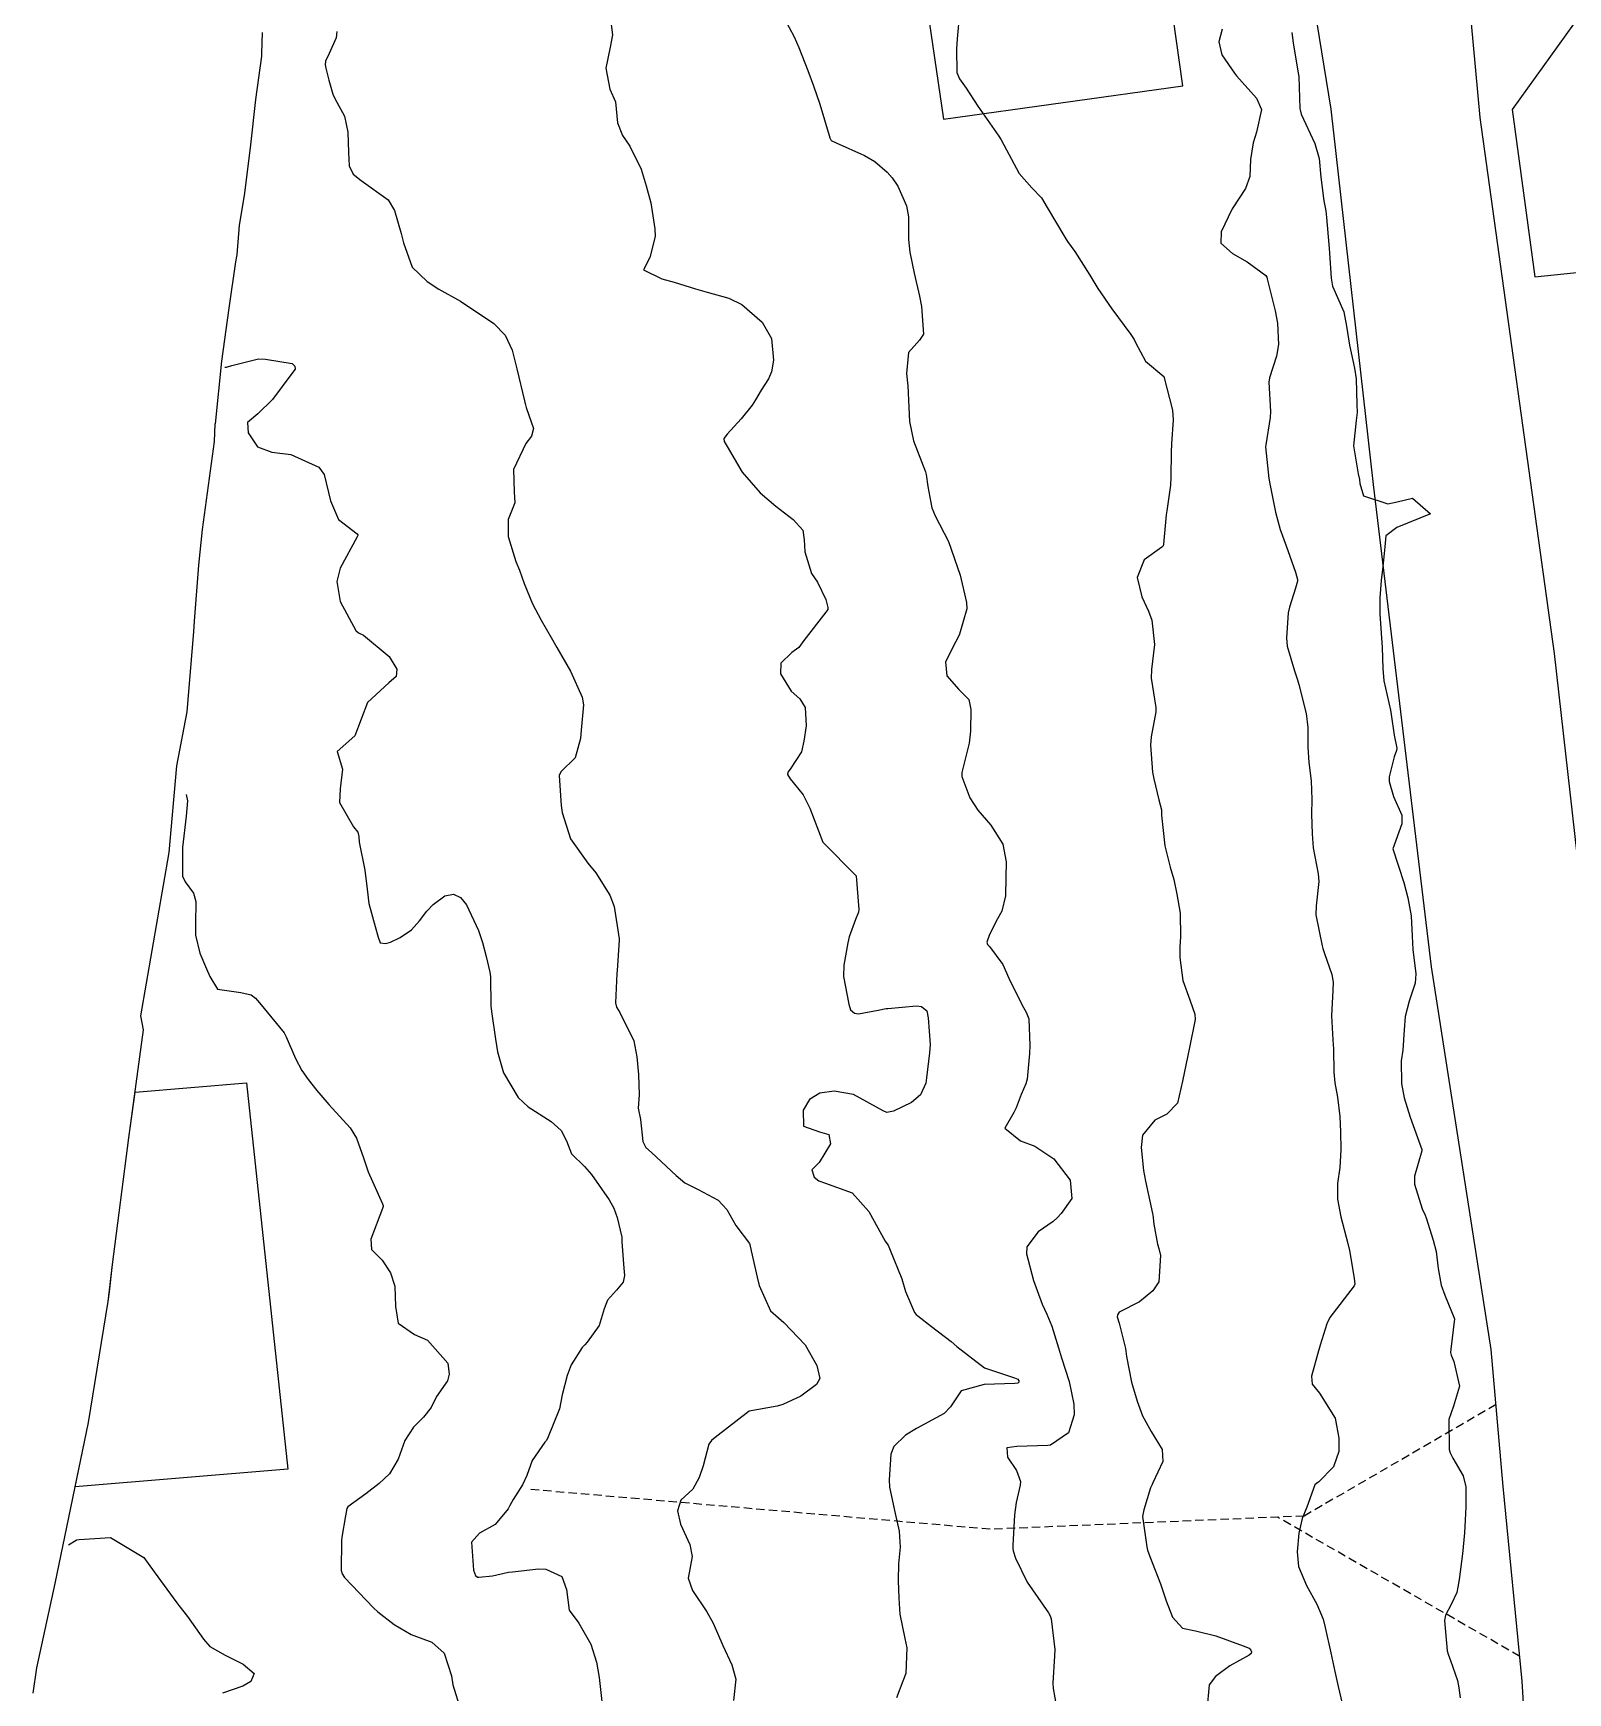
# Model space of a CAD drawing. Header units: metres. Extents: x 292545 to 299085, y 7450245 to 7463078.
# Drawn here: x 296843.2 to 296934.7, y 7453276.1 to 7453375.1 of the extents above; entities that cross this region are included whole.
import ezdxf

# ---------------------------------------------------------------- set-up
doc = ezdxf.new("R2010")
doc.units = ezdxf.units.M
doc.linetypes.add('DASHED', pattern=[0.75, 0.5, -0.25])
for name, color, linetype in [('Area', 45, 'Continuous'), ('Curvas de Nivel 1m', 11, 'Continuous'), ('Curvas de Nivel 5m', 15, 'Continuous'), ('Edificações', 30, 'Continuous'), ('Vias Primárias', 230, 'Continuous'), ('Vias Secundárias', 230, 'DASHED')]:
    doc.layers.add(name, color=color, linetype=linetype)

msp = doc.modelspace()

# ---------------------------------------------------------------- linework, layer by layer
at = {"layer": 'Area'}
msp.add_polyline3d([(296843.216, 7453276.126, 725.479), (296843.432, 7453277.638, 725.669), (296844.523, 7453282.656, 721.289), (296846.506, 7453292.257, 707.939), (296847.687, 7453299.492, 708.188), (296847.764, 7453300.058, 708.148), (296847.952, 7453301.684, 708.048), (296848.926, 7453309.24, 707.698), (296849.794, 7453315.688, 703.084), (296849.634, 7453316.522, 703.155), (296851.329, 7453326.261, 712.718), (296851.78, 7453331.43, 702.598), (296852.398, 7453334.662, 702.798), (296852.798, 7453339.44, 722.936), (296852.839, 7453340.056, 716.646), (296853.1, 7453343.398, 723.877), (296853.304, 7453345.538, 722.167), (296854.032, 7453350.783, 707.918), (296854.071, 7453351.826, 719.392), (296854.091, 7453351.84, 716.932), (296854.458, 7453355.582, 707.598), (296854.899, 7453358.743, 715.998), (296855.308, 7453361.503, 714.716), (296855.38, 7453361.924, 702.675), (296855.518, 7453363.685, 701.868), (296855.824, 7453365.456, 701.268), (296856.17, 7453368.305, 701.198), (296856.494, 7453371.177, 701.108), (296856.85, 7453373.757, 700.977), (296856.855, 7453373.93, 701.006), (296856.89, 7453375.173, 701.017)], dxfattribs=at)
at = {"layer": 'Curvas de Nivel 1m', "flags": 128}
for points, elevation in [([(296888.007, 7453376.027), (296888.61, 7453374.914), (296888.883, 7453374.272), (296889.421, 7453372.904), (296889.75, 7453372.005), (296890.132, 7453370.897), (296890.682, 7453369.025), (296890.722, 7453368.891), (296890.811, 7453368.735), (296891.108, 7453368.588), (296892.803, 7453367.834), (296893.418, 7453367.48), (296894.144, 7453366.85), (296894.445, 7453366.5), (296894.785, 7453366.009), (296895.309, 7453364.835), (296895.414, 7453364.183), (296895.41, 7453362.833), (296895.498, 7453362.07), (296895.755, 7453360.83), (296896.074, 7453359.454), (296896.196, 7453358.825), (296896.32, 7453357.18), (296896.066, 7453356.826), (296895.418, 7453356.08), (296895.305, 7453354.833), (296895.379, 7453354.095), (296895.439, 7453352.832), (296895.481, 7453351.965), (296895.711, 7453350.829), (296896.43, 7453348.976), (296896.474, 7453348.821), (296896.572, 7453348.087), (296896.812, 7453346.817), (296897.016, 7453346.347), (296897.814, 7453344.807), (296898.503, 7453342.8), (296898.869, 7453341.176), (296898.894, 7453340.794), (296898.468, 7453339.283), (296898.311, 7453338.955), (296898.217, 7453338.802), (296897.622, 7453337.632), (296897.706, 7453336.807), (296898.425, 7453335.998), (296899.017, 7453335.389), (296899.133, 7453334.789), (296899.116, 7453333.505), (296899.033, 7453332.79), (296898.609, 7453331.04), (296898.595, 7453330.797), (296899.084, 7453329.523), (296899.556, 7453328.782), (296900.33, 7453327.9), (296901.055, 7453326.763), (296901.243, 7453325.707), (296901.215, 7453324.766), (296901.204, 7453323.688), (296900.99, 7453322.769), (296900.727, 7453322.312), (296900.252, 7453321.368), (296900.1, 7453320.927), (296900.136, 7453320.781), (296900.242, 7453320.651), (296901.053, 7453319.59), (296901.406, 7453318.762), (296902.199, 7453317.156), (296902.443, 7453316.747), (296902.597, 7453316.337), (296902.65, 7453314.745), (296902.634, 7453314.28), (296902.504, 7453312.746), (296902.422, 7453312.474), (296902.139, 7453311.828), (296901.849, 7453311.032), (296901.703, 7453310.756), (296901.167, 7453309.817), (296902.106, 7453309.077), (296902.949, 7453308.742), (296904.096, 7453307.993), (296905.064, 7453306.72), (296905.152, 7453305.634), (296904.525, 7453304.725), (296904.295, 7453304.483), (296904.048, 7453304.259), (296903.144, 7453303.637), (296902.477, 7453302.746), (296902.454, 7453302.319), (296902.867, 7453300.741), (296903.396, 7453299.329), (296903.669, 7453298.733), (296903.976, 7453298.009), (296904.364, 7453296.726), (296904.549, 7453296.129), (296904.996, 7453294.719), (296905.277, 7453293.358), (296905.298, 7453292.716), (296904.958, 7453291.659), (296903.886, 7453290.923), (296903.72, 7453290.897), (296901.884, 7453290.842), (296901.281, 7453290.759), (296901.321, 7453290.202), (296901.869, 7453289.394), (296902.092, 7453288.748), (296902.084, 7453288.524), (296901.85, 7453287.5), (296901.746, 7453286.751), (296901.644, 7453284.924), (296901.651, 7453284.752), (296901.671, 7453284.612), (296901.807, 7453284.176), (296902.49, 7453282.743), (296903.775, 7453280.91), (296903.877, 7453280.729), (296903.935, 7453280.564), (296904.153, 7453278.726), (296904.118, 7453278.347), (296904.02, 7453276.727), (296904.046, 7453276.399), (296904.349, 7453274.723)], 699), ([(296898.471, 7453376.359), (296898.314, 7453374.799), (296898.277, 7453374.199), (296898.312, 7453372.798), (296898.469, 7453372.406), (296898.854, 7453371.865), (296899.559, 7453370.783), (296900.816, 7453368.998), (296900.956, 7453368.769), (296901.109, 7453368.468), (296902.015, 7453366.758), (296902.784, 7453365.907), (296903.355, 7453365.318), (296903.698, 7453364.736), (296904.747, 7453362.96), (296904.91, 7453362.718), (296905.34, 7453362.11), (296906.235, 7453360.705), (296906.711, 7453359.903), (296907.547, 7453358.691), (296908.678, 7453357.157), (296908.869, 7453356.872), (296908.954, 7453356.676), (296909.559, 7453355.564), (296910.653, 7453354.65), (296911.172, 7453352.645), (296911.196, 7453352.065), (296911.107, 7453350.645), (296911.091, 7453350.15), (296911.065, 7453348.645), (296911.042, 7453348.172), (296910.82, 7453346.647), (296910.787, 7453346.411), (296910.633, 7453344.649), (296910.614, 7453344.567), (296910.53, 7453344.487), (296909.468, 7453343.716), (296909.064, 7453342.672), (296909.334, 7453341.51), (296909.737, 7453340.661), (296909.938, 7453340.118), (296910.094, 7453338.664), (296909.916, 7453337.19), (296909.895, 7453336.665), (296910.165, 7453334.913), (296910.169, 7453334.662), (296909.9, 7453333.156), (296909.858, 7453332.665), (296909.973, 7453331.057), (296910.043, 7453330.663), (296910.35, 7453329.406), (296910.5, 7453328.813), (296910.515, 7453328.657), (296910.515, 7453328.483), (296910.709, 7453326.654), (296911.034, 7453325.383), (296911.238, 7453324.646), (296911.416, 7453323.774), (296911.62, 7453322.64), (296911.649, 7453321.242), (296911.607, 7453320.64), (296911.597, 7453320), (296911.779, 7453318.637), (296912.206, 7453317.479), (296912.498, 7453316.627), (296912.516, 7453316.3), (296912.173, 7453314.63), (296911.752, 7453312.636), (296911.459, 7453311.314), (296910.818, 7453310.65), (296910.119, 7453310.291), (296909.37, 7453309.408), (296909.296, 7453308.668), (296909.442, 7453307.307), (296909.564, 7453306.665), (296909.978, 7453304.737), (296909.989, 7453304.661), (296910.047, 7453304.092), (296910.276, 7453302.897), (296910.352, 7453302.655), (296910.453, 7453302.227), (296910.357, 7453300.655), (296909.997, 7453300.112), (296909.188, 7453299.471), (296907.985, 7453298.839), (296907.879, 7453298.682), (296907.872, 7453298.572), (296907.978, 7453298.19), (296908.371, 7453296.676), (296908.423, 7453296.208), (296908.71, 7453294.672), (296909.054, 7453293.536), (296909.37, 7453292.665), (296909.899, 7453291.726), (296910.545, 7453290.653), (296910.596, 7453289.933), (296909.988, 7453288.659), (296909.943, 7453288.578), (296909.86, 7453288.368), (296909.449, 7453287.062), (296909.385, 7453286.665), (296909.636, 7453284.841), (296909.679, 7453284.661), (296909.809, 7453284.267), (296910.447, 7453282.653), (296910.796, 7453281.637), (296911.157, 7453280.646), (296911.763, 7453280.006), (296912.542, 7453279.847), (296913.757, 7453279.551), (296915.387, 7453278.955), (296915.746, 7453278.802), (296915.846, 7453278.691), (296915.88, 7453278.589), (296915.848, 7453278.483), (296915.741, 7453278.394), (296914.592, 7453277.743), (296913.728, 7453277.125), (296913.355, 7453276.616), (296913.207, 7453275.111)], 698), ([(296861.331, 7453375.243), (296861.282, 7453374.849), (296860.873, 7453373.917), (296860.658, 7453373.461), (296860.634, 7453373.252), (296860.666, 7453373.057), (296860.854, 7453372.335), (296861.091, 7453371.492), (296861.21, 7453371.244), (296861.777, 7453370.181), (296861.977, 7453369.233), (296862.013, 7453368.023), (296862.062, 7453367.231), (296862.292, 7453366.732), (296862.784, 7453366.35), (296864.38, 7453365.204), (296864.763, 7453364.554), (296865.155, 7453363.196), (296865.295, 7453362.637), (296865.816, 7453361.189), (296866.714, 7453360.319), (296867.41, 7453359.87), (296868.703, 7453359.15), (296870.683, 7453357.826), (296871.363, 7453357.12), (296871.783, 7453356.232), (296872.058, 7453355.116), (296872.524, 7453353.212), (296872.545, 7453353.111), (296872.555, 7453353.043), (296872.62, 7453352.818), (296873.053, 7453351.549), (296872.926, 7453351.105), (296872.598, 7453350.662), (296871.871, 7453349.117), (296871.906, 7453347.773), (296871.933, 7453347.116), (296871.537, 7453346.126), (296871.546, 7453345.12), (296872.002, 7453343.631), (296872.217, 7453343.113), (296872.501, 7453342.312), (296872.985, 7453341.102), (296873.509, 7453340.13), (296874.106, 7453339.085), (296874.454, 7453338.496), (296875.269, 7453337.072), (296875.953, 7453335.529), (296876.035, 7453335.064), (296875.907, 7453333.556), (296875.867, 7453333.065), (296875.537, 7453331.907), (296874.694, 7453331.077), (296874.584, 7453330.854), (296874.705, 7453329.076), (296874.759, 7453328.653), (296875.265, 7453327.071), (296876.299, 7453325.626), (296876.777, 7453325.055), (296877.605, 7453323.721), (296877.864, 7453323.044), (296878.171, 7453321.114), (296878.172, 7453321.041), (296878.037, 7453319.229), (296878.024, 7453319.042), (296877.942, 7453317.306), (296877.998, 7453317.042), (296878.198, 7453316.713), (296879.046, 7453315.027), (296879.212, 7453314.073), (296879.308, 7453313.023), (296879.349, 7453311.808), (296879.29, 7453311.022), (296879.436, 7453310.34), (296879.574, 7453309.018), (296879.761, 7453308.677), (296880.097, 7453308.379), (296881.565, 7453306.995), (296882.077, 7453306.563), (296882.88, 7453306.173), (296884.061, 7453305.522), (296884.576, 7453304.962), (296885.112, 7453304.022), (296885.929, 7453302.942), (296885.966, 7453302.875), (296886.029, 7453302.513), (296886.399, 7453300.936), (296886.506, 7453300.435), (296887.192, 7453298.928), (296887.976, 7453298.23), (296889.264, 7453296.907), (296889.945, 7453295.672), (296890.122, 7453294.897), (296889.929, 7453294.541), (296889.001, 7453293.83), (296887.917, 7453293.334), (296887.593, 7453293.247), (296885.913, 7453292.94), (296883.897, 7453291.376), (296883.667, 7453291.2), (296883.513, 7453290.974), (296883.169, 7453289.681), (296882.931, 7453288.979), (296882.551, 7453288.288), (296881.849, 7453287.631), (296881.642, 7453286.993), (296881.831, 7453286.198), (296882.374, 7453284.984), (296882.519, 7453284.27), (296882.274, 7453282.985), (296882.529, 7453282.239), (296883.394, 7453280.974), (296883.763, 7453280.3), (296884.35, 7453278.964), (296884.888, 7453277.802), (296885.126, 7453276.956), (296884.989, 7453275.678)], 701), ([(296914.131, 7453375.375), (296913.936, 7453374.614), (296914.104, 7453373.841), (296914.864, 7453372.746), (296914.989, 7453372.599), (296916.183, 7453371.253), (296916.478, 7453370.584), (296916.175, 7453369.234), (296915.972, 7453368.588), (296915.819, 7453367.611), (296915.774, 7453366.595), (296915.513, 7453365.868), (296914.765, 7453364.717), (296914.72, 7453364.654), (296914.7, 7453364.611), (296914.076, 7453363.294), (296914.038, 7453362.617), (296914.737, 7453361.992), (296915.627, 7453361.492), (296916.724, 7453360.68), (296916.786, 7453360.579), (296916.815, 7453360.486), (296917.284, 7453358.574), (296917.425, 7453357.833), (296917.492, 7453356.572), (296917.372, 7453355.867), (296916.95, 7453354.577), (296916.915, 7453354.312), (296917.006, 7453352.576), (296916.984, 7453352.211), (296916.728, 7453350.579), (296916.72, 7453350.46), (296916.901, 7453348.577), (296916.98, 7453348.165), (296917.312, 7453346.572), (296917.58, 7453345.533), (296917.948, 7453344.566), (296918.509, 7453342.982), (296918.618, 7453342.559), (296918.613, 7453342.448), (296918.498, 7453342.032), (296918.15, 7453340.899), (296918.072, 7453340.564), (296917.954, 7453339.079), (296918.01, 7453338.565), (296918.441, 7453337.111), (296918.621, 7453336.558), (296918.703, 7453336.284), (296919.135, 7453334.553), (296919.233, 7453333.719), (296919.231, 7453332.552), (296919.296, 7453331.628), (296919.433, 7453330.549), (296919.472, 7453329.428), (296919.46, 7453328.549), (296919.488, 7453327.385), (296919.555, 7453326.548), (296919.846, 7453324.996), (296919.887, 7453324.544), (296919.729, 7453323.088), (296919.721, 7453322.545), (296920.089, 7453320.697), (296920.131, 7453320.541), (296920.24, 7453320.236), (296920.673, 7453318.979), (296920.748, 7453318.532), (296920.722, 7453318.025), (296920.647, 7453316.533), (296920.732, 7453315.085), (296920.764, 7453314.531), (296920.787, 7453313.158), (296920.843, 7453312.53), (296920.999, 7453311.668), (296921.148, 7453310.525), (296921.187, 7453309.597), (296921.2, 7453308.524), (296921.136, 7453307.48), (296921.001, 7453306.531), (296921.005, 7453305.589), (296921.2, 7453304.529), (296921.626, 7453302.935), (296921.723, 7453302.523), (296922.008, 7453300.882), (296922.033, 7453300.52), (296922.002, 7453300.413), (296920.557, 7453298.534), (296920.362, 7453298.154), (296919.966, 7453296.888), (296919.897, 7453296.608), (296919.882, 7453296.541), (296919.46, 7453295.025), (296919.487, 7453294.544), (296919.928, 7453294.022), (296920.873, 7453292.53), (296921.091, 7453291.332), (296921.087, 7453290.528), (296920.776, 7453289.629), (296919.865, 7453288.705), (296919.766, 7453288.639), (296919.659, 7453288.542), (296919.172, 7453287.224), (296918.908, 7453286.549), (296918.709, 7453285.672), (296918.592, 7453284.552), (296918.682, 7453283.674), (296919.153, 7453282.546), (296919.776, 7453281.439), (296920.154, 7453280.536), (296920.261, 7453280.031), (296920.598, 7453278.531), (296920.85, 7453277.41), (296921.042, 7453276.527), (296921.469, 7453274.749)], 697), ([(296918.279, 7453375.179), (296918.361, 7453374.565), (296918.667, 7453372.76), (296918.69, 7453372.562), (296918.767, 7453370.637), (296918.776, 7453370.561), (296918.839, 7453370.31), (296919.663, 7453368.547), (296919.92, 7453367.659), (296920.016, 7453366.542), (296920.184, 7453365.126), (296920.3, 7453364.537), (296920.359, 7453364.136), (296920.498, 7453362.534), (296920.512, 7453362.305), (296920.627, 7453360.531), (296920.716, 7453360.038), (296921.377, 7453358.523), (296921.544, 7453357.661), (296921.725, 7453356.519), (296922.02, 7453355.155), (296922.109, 7453354.515), (296922.149, 7453352.996), (296922.179, 7453352.517), (296922.128, 7453352.028), (296921.962, 7453350.52), (296922.232, 7453348.861), (296922.31, 7453348.514), (296922.34, 7453348.282), (296922.563, 7453347.543), (296924, 7453347.054), (296924.56, 7453347.186), (296925.48, 7453347.394), (296926.553, 7453346.46), (296924.545, 7453345.655), (296923.887, 7453345.149), (296923.828, 7453344.497), (296923.714, 7453343.299), (296923.611, 7453342.499), (296923.535, 7453341.457), (296923.535, 7453340.499), (296923.617, 7453339.347), (296923.673, 7453338.498), (296923.706, 7453337.232), (296923.775, 7453336.497), (296924.162, 7453334.746), (296924.212, 7453334.492), (296924.395, 7453333.266), (296924.551, 7453332.488), (296924.528, 7453332.342), (296924.378, 7453331.967), (296924.083, 7453330.775), (296924.079, 7453330.493), (296924.354, 7453329.607), (296924.84, 7453328.485), (296924.847, 7453327.973), (296924.313, 7453326.49), (296924.966, 7453324.483), (296925.207, 7453323.553), (296925.398, 7453322.479), (296925.459, 7453321.27), (296925.497, 7453320.477), (296925.668, 7453319.036), (296925.633, 7453318.476), (296925.281, 7453317.405), (296925.042, 7453316.482), (296924.981, 7453315.686), (296924.893, 7453314.483), (296924.811, 7453313.839), (296924.827, 7453312.483), (296924.991, 7453311.631), (296925.338, 7453310.478), (296926.031, 7453308.544), (296926.039, 7453308.471), (296925.594, 7453306.961), (296925.595, 7453306.475), (296926.058, 7453305.009), (296926.226, 7453304.639), (296926.284, 7453304.467), (296926.715, 7453303.135), (296926.893, 7453302.457), (296927.015, 7453301.458), (296927.197, 7453300.452), (296927.405, 7453299.857), (296927.983, 7453298.44), (296927.757, 7453296.642), (296927.75, 7453296.443), (296927.787, 7453296.278), (296927.948, 7453295.899), (296928.284, 7453294.436), (296927.921, 7453293.232), (296927.648, 7453292.453), (296927.675, 7453290.663), (296927.716, 7453290.452), (296927.88, 7453290.142), (296928.509, 7453289.08), (296928.663, 7453288.438), (296928.658, 7453287.245), (296928.62, 7453286.438), (296928.583, 7453285.687), (296928.454, 7453284.44), (296928.252, 7453282.898), (296928.192, 7453282.444), (296928.114, 7453282.119), (296927.777, 7453281.412), (296927.444, 7453280.777), (296927.395, 7453280.454), (296927.555, 7453278.642), (296927.6, 7453278.451), (296927.739, 7453278.071), (296928.16, 7453276.877), (296928.234, 7453276.442), (296928.316, 7453275.839)], 696), ([(296854.653, 7453355.21), (296854.75, 7453355.221), (296855.06, 7453355.316), (296856.657, 7453355.713), (296857.063, 7453355.7), (296858.655, 7453355.44), (296858.814, 7453355.268), (296858.832, 7453355.087), (296858.649, 7453354.834), (296857.48, 7453353.287), (296856.62, 7453352.436), (296856.001, 7453351.917), (296856.029, 7453351.306), (296856.595, 7453350.463), (296857.444, 7453350.14), (296858.59, 7453350.002), (296860.246, 7453349.253), (296860.576, 7453348.808), (296860.947, 7453347.244), (296861.434, 7453346.129), (296862.533, 7453345.264), (296862.575, 7453345.22), (296862.583, 7453345.168), (296862.532, 7453345.085), (296861.527, 7453343.235), (296861.316, 7453342.426), (296861.525, 7453341.24), (296862.466, 7453339.515), (296862.613, 7453339.377), (296862.918, 7453339.223), (296864.444, 7453337.952), (296864.9, 7453337.195), (296864.862, 7453336.763), (296864.425, 7453336.38), (296863.163, 7453335.219), (296862.393, 7453333.23), (296861.336, 7453332.283), (296861.67, 7453331.237), (296861.52, 7453330.069), (296861.485, 7453329.239), (296862.329, 7453327.795), (296862.579, 7453327.48), (296862.634, 7453327.225), (296862.665, 7453326.877), (296863.005, 7453325.219), (296863.143, 7453324.078), (296863.239, 7453323.216), (296863.614, 7453321.848), (296863.786, 7453321.207), (296863.914, 7453320.879), (296864.239, 7453320.829), (296864.517, 7453320.921), (296865.096, 7453321.191), (296865.784, 7453321.65), (296866.258, 7453322.186), (296866.686, 7453322.757), (296867.066, 7453323.172), (296867.758, 7453323.685), (296868.279, 7453323.789), (296868.708, 7453323.584), (296869.067, 7453323.148), (296869.767, 7453321.621), (296869.941, 7453321.135), (296870.005, 7453320.898), (296870.232, 7453320.061), (296870.458, 7453319.128), (296870.494, 7453318.853), (296870.517, 7453317.127), (296870.541, 7453316.784), (296870.793, 7453315.124), (296870.908, 7453314.38), (296871.266, 7453313.119), (296872.131, 7453311.648), (296872.736, 7453311.104), (296874.114, 7453310.219), (296874.709, 7453309.681), (296875.026, 7453309.076), (296875.311, 7453308.288), (296876.088, 7453307.527), (296876.521, 7453307.056), (296877.566, 7453305.539), (296877.851, 7453305.042), (296878.047, 7453304.496), (296878.314, 7453303.314), (296878.33, 7453303.036), (296878.452, 7453301.468), (296878.485, 7453301.033), (296878.401, 7453300.64), (296878, 7453300.153), (296877.477, 7453299.558), (296877.278, 7453299.047), (296876.966, 7453298.057), (296876.249, 7453297.057), (296876.112, 7453296.907), (296875.958, 7453296.733), (296875.302, 7453295.71), (296875.064, 7453295.073), (296874.765, 7453293.921), (296874.611, 7453293.08), (296873.895, 7453291.313), (296873.807, 7453291.178), (296873.733, 7453291.092), (296872.976, 7453289.999), (296872.648, 7453289.102), (296872.404, 7453288.558), (296871.849, 7453287.683), (296871.642, 7453287.315), (296871.545, 7453287.113), (296870.772, 7453286.183), (296869.828, 7453285.661), (296869.365, 7453285.137), (296869.483, 7453283.45), (296869.602, 7453283.133), (296869.708, 7453283.047), (296869.792, 7453283.034), (296870.615, 7453283.122), (296871.573, 7453283.335), (296871.797, 7453283.365), (296873.355, 7453283.539), (296873.799, 7453283.519), (296874.747, 7453283.076), (296875.022, 7453282.308), (296875.176, 7453281.069), (296875.762, 7453280.306), (296876.469, 7453279.053), (296876.816, 7453277.965), (296876.975, 7453277.047), (296877.131, 7453275.623)], 702), ([(296852.343, 7453329.72), (296852.426, 7453329.339), (296852.334, 7453328.428), (296852.115, 7453326.558), (296852.124, 7453324.861), (296852.285, 7453324.515), (296852.781, 7453323.846), (296852.923, 7453323.34), (296852.901, 7453321.982), (296852.904, 7453321.34), (296853.15, 7453320.254), (296853.56, 7453319.33), (296853.758, 7453318.867), (296854.211, 7453318.113), (296855.6, 7453317.915), (296856.208, 7453317.784), (296856.477, 7453317.567), (296856.71, 7453317.292), (296858.176, 7453315.505), (296858.313, 7453315.269), (296858.862, 7453313.972), (296859.234, 7453313.264), (296859.623, 7453312.733), (296860.141, 7453312.076), (296860.846, 7453311.243), (296862.112, 7453309.847), (296862.507, 7453309.224), (296862.92, 7453308.046), (296863.193, 7453307.213), (296864.055, 7453305.31), (296864.095, 7453305.2), (296864.095, 7453305.157), (296864.051, 7453305.034), (296863.352, 7453303.21), (296863.399, 7453302.582), (296864.02, 7453301.945), (296864.525, 7453301.195), (296864.793, 7453300.4), (296864.82, 7453299.192), (296864.977, 7453298.199), (296865.966, 7453297.522), (296866.742, 7453297.172), (296867.943, 7453295.806), (296868.018, 7453295.159), (296867.929, 7453294.747), (296867.268, 7453293.818), (296866.96, 7453293.17), (296866.498, 7453292.583), (296865.901, 7453291.991), (296865.387, 7453291.188), (296864.99, 7453290.079), (296864.464, 7453289.201), (296863.857, 7453288.635), (296863.051, 7453288.018), (296861.974, 7453287.229), (296861.925, 7453287.146), (296861.838, 7453286.709), (296861.628, 7453285.429), (296861.6, 7453285.232), (296861.58, 7453283.448), (296861.653, 7453283.231), (296861.791, 7453283.031), (296863.521, 7453281.213), (296863.769, 7453280.976), (296864.74, 7453280.213), (296865.75, 7453279.627), (296866.993, 7453279.168), (296867.736, 7453278.499), (296868.155, 7453277.156), (296868.246, 7453276.626), (296868.703, 7453275.15)], 703), ([(296845.323, 7453284.97), (296845.78, 7453285.256), (296845.821, 7453285.271), (296845.96, 7453285.279), (296847.823, 7453285.4), (296849.806, 7453284.209), (296850.421, 7453283.364), (296851.774, 7453281.501), (296851.899, 7453281.349), (296852.411, 7453280.699), (296853.364, 7453279.334), (296853.747, 7453278.905), (296854.659, 7453278.396), (296855.731, 7453277.846), (296856.401, 7453277.293), (296856.193, 7453276.82), (296855.715, 7453276.54), (296854.505, 7453276.112)], 704)]:
    msp.add_lwpolyline(points, dxfattribs=dict(at, elevation=elevation))
at = {"layer": 'Curvas de Nivel 5m', "elevation": 700, "flags": 128}
msp.add_lwpolyline([(296877.663, 7453375.811), (296877.761, 7453375.047), (296877.632, 7453374.299), (296877.37, 7453373.052), (296877.607, 7453371.805), (296877.946, 7453371.043), (296878.074, 7453369.791), (296878.371, 7453369.037), (296878.547, 7453368.771), (296878.807, 7453368.395), (296879.485, 7453367.023), (296879.767, 7453366.037), (296880.054, 7453365.017), (296880.3, 7453363.465), (296880.312, 7453363.014), (296879.984, 7453361.764), (296879.613, 7453361.021), (296880.718, 7453360.478), (296881.443, 7453360.275), (296882.712, 7453359.889), (296883.42, 7453359.69), (296884.707, 7453359.335), (296885.474, 7453358.952), (296886.687, 7453357.903), (296887.248, 7453356.931), (296887.362, 7453355.631), (296887.257, 7453354.934), (296887.068, 7453354.514), (296886.637, 7453353.848), (296886.298, 7453353.273), (296886.089, 7453352.945), (296885.435, 7453352.131), (296884.605, 7453351.216), (296884.416, 7453350.963), (296884.419, 7453350.78), (296884.598, 7453350.478), (296885.491, 7453348.951), (296886.565, 7453347.715), (296887.517, 7453346.93), (296888.545, 7453346.12), (296889.112, 7453345.484), (296889.2, 7453344.91), (296889.229, 7453344.203), (296889.629, 7453342.903), (296889.989, 7453342.389), (296890.488, 7453341.36), (296890.606, 7453340.889), (296890.602, 7453340.769), (296890.48, 7453340.604), (296889.173, 7453338.909), (296888.885, 7453338.485), (296888.452, 7453338.197), (296887.814, 7453337.555), (296887.789, 7453336.926), (296888.423, 7453335.889), (296888.943, 7453335.437), (296889.247, 7453334.907), (296889.313, 7453333.818), (296889.18, 7453332.908), (296889.03, 7453332.263), (296888.368, 7453331.243), (296888.225, 7453331.061), (296888.204, 7453330.922), (296888.36, 7453330.65), (296889.146, 7453329.703), (296889.544, 7453328.902), (296890.313, 7453326.89), (296892.293, 7453324.87), (296892.459, 7453322.868), (296892.436, 7453322.702), (296892.264, 7453322.268), (296891.882, 7453321.24), (296891.801, 7453320.874), (296891.556, 7453319.55), (296891.55, 7453318.877), (296891.853, 7453317.227), (296891.955, 7453316.872), (296892.2, 7453316.674), (296892.433, 7453316.634), (296893.613, 7453316.856), (296894.093, 7453316.953), (296894.195, 7453316.96), (296895.901, 7453317.121), (296896.197, 7453317.084), (296896.506, 7453316.817), (296896.596, 7453316.409), (296896.718, 7453314.815), (296896.663, 7453314.32), (296896.491, 7453312.817), (296896.456, 7453312.509), (296896.138, 7453311.813), (296895.603, 7453311.356), (296894.528, 7453310.844), (296894.122, 7453310.761), (296893.904, 7453310.852), (296892.137, 7453311.837), (296890.99, 7453312.032), (296890.138, 7453311.902), (296889.506, 7453311.526), (296889.13, 7453310.905), (296889.158, 7453309.949), (296890.11, 7453309.602), (296890.662, 7453309.445), (296890.777, 7453308.89), (296890.092, 7453307.78), (296889.663, 7453307.328), (296889.79, 7453306.903), (296890.08, 7453306.673), (296890.403, 7453306.571), (296892.069, 7453305.966), (296893.061, 7453304.86), (296894.035, 7453303.085), (296894.134, 7453302.948), (296894.212, 7453302.847), (296894.331, 7453302.543), (296895.015, 7453300.835), (296895.244, 7453300.08), (296895.779, 7453298.823), (296895.873, 7453298.713), (296895.981, 7453298.62), (296896.788, 7453297.999), (296897.966, 7453297.091), (296898.307, 7453296.797), (296899.944, 7453295.529), (296901.751, 7453294.937), (296901.934, 7453294.842), (296902.004, 7453294.749), (296902.006, 7453294.676), (296901.932, 7453294.615), (296901.765, 7453294.587), (296899.93, 7453294.529), (296898.564, 7453294.156), (296897.917, 7453293.198), (296897.549, 7453292.805), (296895.904, 7453291.914), (296895.231, 7453291.505), (296894.552, 7453290.843), (296894.363, 7453290.368), (296894.263, 7453288.846), (296894.292, 7453288.412), (296894.627, 7453286.842), (296894.873, 7453285.793), (296894.925, 7453284.839), (296894.814, 7453283.828), (296894.795, 7453282.84), (296894.841, 7453281.781), (296894.893, 7453280.839), (296895.203, 7453279.384), (296895.32, 7453278.834), (296895.264, 7453277.299), (296895.088, 7453276.836), (296894.71, 7453275.838)], dxfattribs=at)
at = {"layer": 'Edificações'}
for points in [[(296910.443, 7453381.487), (296906.431, 7453380.978), (296906.042, 7453383.579), (296897.541, 7453382.508), (296897.683, 7453380.913), (296896.698, 7453380.822), (296896.835, 7453379.592), (296896.106, 7453379.506), (296897.515, 7453370.007), (296911.788, 7453372.001)], [(296957.458, 7453364.175), (296942.5, 7453362.026), (296940.279, 7453376.358), (296935.081, 7453375.673), (296931.419, 7453370.58), (296932.781, 7453360.602), (296938.336, 7453361.181), (296942.067, 7453331.517), (296961.49, 7453334.184)]]:
    msp.add_lwpolyline(points, close=True, dxfattribs=at)
at = {"layer": 'Edificações', "elevation": 705.743}
msp.add_lwpolyline([(296849.294, 7453311.973), (296855.931, 7453312.526), (296858.399, 7453289.485), (296845.716, 7453288.434), (296846.506, 7453292.257), (296847.687, 7453299.492), (296847.952, 7453301.684), (296848.926, 7453309.24)], close=True, dxfattribs=at)
at = {"layer": 'Vias Primárias'}
msp.add_lwpolyline([(297026.636, 7453270.121), (296998.132, 7453268.225), (296975.512, 7453266.397), (296952.68, 7453264.745, -0.203243), (296943.171, 7453267.989, -0.225309), (296941.159, 7453272.779), (296939.566, 7453290.862), (296936.79, 7453312.965), (296933.955, 7453338.141), (296929.524, 7453370.106), (296927.929, 7453387.376), (296924.858, 7453408.183), (296921.072, 7453431.058), (296916.341, 7453460.724), (296913.504, 7453479.524), (296909.84, 7453502.104), (296905.469, 7453528.405)], format="xyb", dxfattribs=at)
at = {"layer": 'Vias Primárias', "elevation": 710.395}
msp.add_lwpolyline([(296934.891, 7453216.654), (296934.346, 7453227.414), (296933.255, 7453238.465), (296932.747, 7453256.424), (296932.637, 7453266.597), (296932.02, 7453276.846), (296930.894, 7453288.442), (296930.167, 7453296.622), (296926.621, 7453319.451), (296923.15, 7453348.215), (296920.624, 7453370.597), (296918.274, 7453385.04)], dxfattribs=at)
at = {"layer": 'Vias Secundárias', "elevation": 710.395}
for points in [[(296930.459, 7453293.333), (296919.014, 7453286.687), (296900.289, 7453285.896), (296872.833, 7453288.275)], [(296931.877, 7453278.317), (296917.424, 7453286.62)]]:
    msp.add_lwpolyline(points, dxfattribs=at)

doc.saveas('drawing.dxf')
